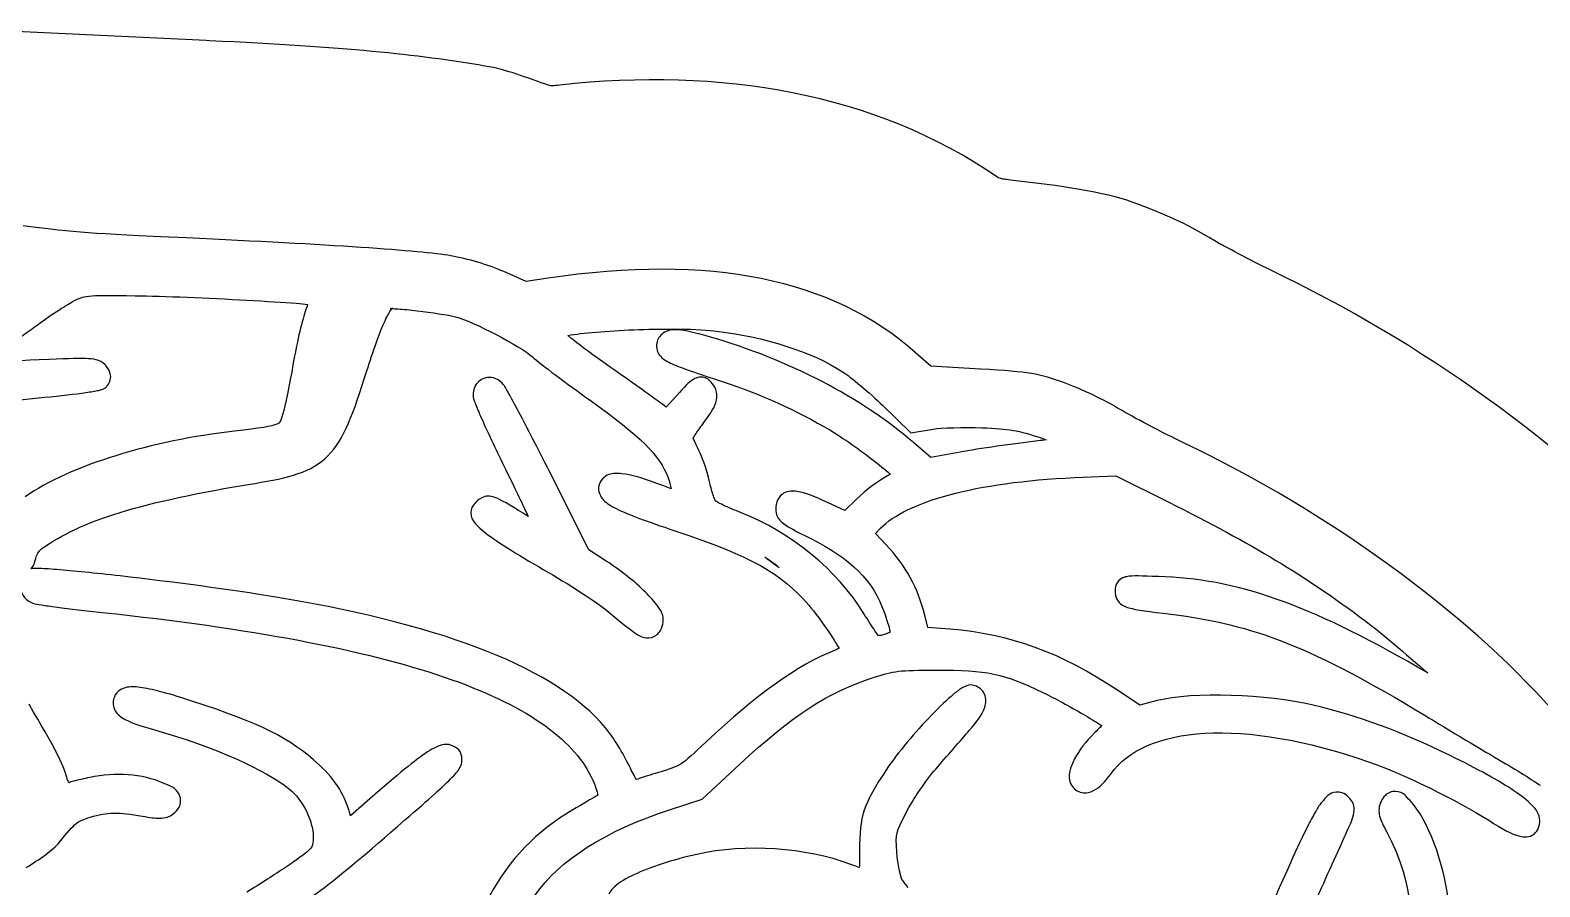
# Model space of a CAD drawing. Extents: x 3 to 173, y 187 to 306.
# Drawn here: x 16.03 to 23.9, y 222.7 to 227.17 of the extents above; entities that cross this region are included whole.
import ezdxf

# ---------------------------------------------------------------- set-up
doc = ezdxf.new("R2010")
doc.units = 0
doc.layers.add('Layer_1', color=7, linetype='CONTINUOUS')

msp = doc.modelspace()

# ---------------------------------------------------------------- linework, layer by layer
at = {"layer": 'Layer_1', "color": 7}
for points in [[(16.961684, 227.118349), (16.944406, 227.120042), (15.802833, 227.173512), (15.801987, 227.173512), (15.785931, 227.173794), (15.769054, 227.173794), (15.769114, 227.17358)], [(21.774079, 226.276757), (21.773656, 226.276757)], [(18.727539, 225.879797), (18.612886, 225.862708), (18.497131, 225.913421), (18.49658, 225.913421)], [(17.911189, 225.721597), (17.91174, 225.721597)], [(20.983663, 225.404648), (20.72349, 225.419532), (20.643012, 225.491188)], [(19.398368, 225.267397), (19.398368, 225.266844), (19.342695, 225.206211), (19.318442, 225.224401)], [(20.473238, 225.215031), (20.620412, 225.071716), (20.736167, 225.091559)], [(20.876176, 224.971394), (20.72349, 224.943832), (20.634193, 225.021003)], [(19.031259, 224.402539), (18.940859, 224.46152), (18.733051, 224.873277)], [(21.473143, 224.838549), (21.688116, 224.848472), (21.964826, 224.710118)], [(19.600664, 224.71563), (19.601215, 224.716181)], [(20.335985, 224.72555), (20.275903, 224.667122), (20.188811, 224.706811)], [(20.489774, 224.489632), (20.435755, 224.547508), (20.462213, 224.574519)], [(20.82326, 224.047006), (20.708607, 224.055826), (20.692621, 224.119766)], [(19.175677, 224.031572), (19.175677, 224.032122)], [(21.905295, 223.674383), (21.814345, 223.650131), (21.696936, 223.728953)], [(19.366398, 223.106631), (19.531211, 223.1601), (19.725239, 223.340347)], [(17.79819, 223.161754), (17.696215, 223.073007)]]:
    msp.add_lwpolyline(points, dxfattribs=at)
for points in [[(17.911189, 225.721597)], [(19.377973, 225.61411)], [(18.402322, 225.358897)], [(19.85753, 224.423485)], [(20.912556, 223.752104)], [(22.825825, 223.194825)], [(23.148285, 223.20089)]]:
    msp.add_lwpolyline(points, close=True, dxfattribs=at)
for points in [[(18.39791, 226.986726), (18.038115, 227.047576), (17.669349, 227.086153), (16.961684, 227.118349)], [(18.716431, 226.891301), (18.615528, 226.925298), (18.51848, 226.966321), (18.39791, 226.986726)], [(21.071592, 226.405907), (20.430411, 226.849617), (19.624296, 226.977771), (18.788446, 226.887152)], [(18.741944, 226.883879), (18.733116, 226.883032), (18.72494, 226.888818), (18.716431, 226.891301)], [(18.788446, 226.887152), (18.766475, 226.885459), (18.77123, 226.882976), (18.741944, 226.883879)], [(21.076943, 226.402633), (21.074826, 226.402842), (21.073381, 226.404891), (21.071592, 226.405907)], [(21.153897, 226.388635), (21.110449, 226.398682), (21.116856, 226.390611), (21.076943, 226.402633)], [(21.773656, 226.276757), (21.635522, 226.326738), (21.386998, 226.366086), (21.153897, 226.388635)], [(22.236636, 226.055875), (22.069997, 226.156488), (21.960135, 226.209421), (21.774079, 226.276757)], [(16.842383, 226.089257), (16.321886, 226.113302), (16.28088, 226.116293), (15.990204, 226.152096)], [(18.220421, 225.996104), (18.060977, 226.023084), (17.584993, 226.05495), (16.842383, 226.089257)], [(18.49658, 225.913421), (18.414375, 225.949537), (18.30754, 225.981357), (18.220421, 225.996104)], [(20.643012, 225.491188), (20.208539, 225.878595), (19.572945, 226.003543), (18.727539, 225.879797)], [(22.493428, 225.92261), (22.404967, 225.964907), (22.230488, 226.059589), (22.236636, 226.055875)], [(24.575338, 224.427871), (24.010494, 225.022098), (23.28877, 225.542333), (22.493428, 225.92261)], [(16.054696, 225.628992), (16.119383, 225.677715), (16.211471, 225.737955), (16.247621, 225.756875)], [(16.247621, 225.756875), (16.285845, 225.776885), (16.294168, 225.782049), (16.332509, 225.786091)], [(16.332509, 225.786091), (16.37085, 225.790126), (16.439525, 225.789494), (16.574492, 225.787742)], [(16.574492, 225.787742), (16.72006, 225.785766), (16.955887, 225.775795), (17.156024, 225.764591)], [(17.156024, 225.764591), (17.256093, 225.759003), (17.347363, 225.753333), (17.413993, 225.748056)], [(17.461398, 225.705062), (17.441306, 225.648129), (17.414611, 225.52904), (17.396905, 225.426698)], [(17.413993, 225.748056), (17.438927, 225.74608), (17.455982, 225.744265), (17.472973, 225.742544)], [(17.472973, 225.742544), (17.469547, 225.730493), (17.466469, 225.71943), (17.461398, 225.705062)], [(17.872604, 225.64608), (17.88538, 225.674841), (17.896901, 225.697143), (17.905677, 225.710574)], [(17.91174, 225.721597), (17.897672, 225.716207), (17.905412, 225.720494), (17.912843, 225.720494)], [(17.905677, 225.710574), (17.914454, 225.724007), (17.92304, 225.726141), (17.911189, 225.721597)], [(17.912843, 225.720494), (17.920274, 225.720547), (17.931422, 225.719687), (17.944813, 225.71884)], [(17.944813, 225.71884), (17.971593, 225.717147), (18.007502, 225.713873), (18.045135, 225.70947)], [(18.045135, 225.70947), (18.120399, 225.700693), (18.20573, 225.687485), (18.245226, 225.6775)], [(18.245226, 225.6775), (18.334328, 225.654979), (18.586199, 225.522693), (18.645959, 225.469141)], [(15.911931, 225.537492), (15.950618, 225.552422), (15.991533, 225.581417), (16.054696, 225.628992)], [(17.782205, 225.395278), (17.816336, 225.503772), (17.84705, 225.588558), (17.872604, 225.64608)], [(18.830616, 225.580486), (18.868663, 225.58678), (18.920163, 225.59313), (18.979444, 225.598125)], [(18.979444, 225.598125), (19.099308, 225.608257), (19.249029, 225.614336), (19.377973, 225.61411)], [(19.342695, 225.601433), (19.322722, 225.592656), (19.305627, 225.573436), (19.298598, 225.555131)], [(19.403329, 225.609702), (19.382428, 225.611113), (19.362669, 225.610266), (19.342695, 225.601433)], [(19.377973, 225.61411), (19.463924, 225.613975), (19.541456, 225.610977), (19.592947, 225.60474)], [(19.574757, 225.571667), (19.496565, 225.594301), (19.445129, 225.607153), (19.403329, 225.609702)], [(19.592947, 225.60474), (19.865831, 225.571729), (20.097102, 225.497092), (20.263776, 225.390869)], [(18.837231, 225.574424), (18.83381, 225.577274), (18.833701, 225.577833), (18.830616, 225.580486)], [(19.072049, 225.40079), (18.962049, 225.477483), (18.883934, 225.53561), (18.837231, 225.574424)], [(19.298598, 225.555131), (19.29194, 225.537803), (19.290575, 225.506507), (19.30411, 225.484576)], [(20.634193, 225.021003), (20.356961, 225.259489), (19.982231, 225.453647), (19.574757, 225.571667)], [(16.125252, 225.45536), (15.838709, 225.443958), (15.685011, 225.424186), (15.508993, 225.373781)], [(16.330304, 225.458668), (16.289762, 225.461208), (16.230087, 225.459509), (16.125252, 225.45536)], [(16.382669, 225.449298), (16.36652, 225.455366), (16.350575, 225.457426), (16.330304, 225.458668)], [(16.422357, 225.421186), (16.413907, 225.431346), (16.398817, 225.44323), (16.382669, 225.449298)], [(18.645959, 225.469141), (18.692866, 225.42711), (18.823464, 225.329647), (18.946371, 225.24259)], [(19.30411, 225.484576), (19.317646, 225.462647), (19.335594, 225.451821), (19.357578, 225.440479)], [(19.357578, 225.440479), (19.401546, 225.417788), (19.469751, 225.394775), (19.587986, 225.356142)], [(16.445508, 225.373781), (16.442389, 225.394581), (16.432782, 225.408618), (16.422357, 225.421186)], [(16.425113, 225.313145), (16.438993, 225.327059), (16.448626, 225.352978), (16.445508, 225.373781)], [(17.396905, 225.426698), (17.379839, 225.328038), (17.354588, 225.209051), (17.343989, 225.171484)], [(17.579357, 224.952652), (17.664978, 225.039379), (17.711225, 225.16965), (17.782205, 225.395278)], [(18.402322, 225.358897), (18.389069, 225.355919), (18.376737, 225.349809), (18.366493, 225.340707)], [(18.442561, 225.358346), (18.429748, 225.361719), (18.415575, 225.361874), (18.402322, 225.358897)], [(18.488312, 225.331338), (18.474977, 225.344658), (18.459401, 225.353915), (18.442561, 225.358346)], [(19.318442, 225.224401), (19.282549, 225.251861), (19.173835, 225.329822), (19.072049, 225.40079)], [(19.54885, 225.358897), (19.527754, 225.367448), (19.501383, 225.360864), (19.487114, 225.352284)], [(19.583576, 225.330234), (19.577238, 225.338334), (19.569945, 225.350356), (19.54885, 225.358897)], [(20.263776, 225.390869), (20.304588, 225.364849), (20.404608, 225.281757), (20.473238, 225.215031)], [(21.421879, 225.332438), (21.284441, 225.382171), (21.24252, 225.389758), (20.983663, 225.404648)], [(16.069579, 225.254717), (16.1552, 225.262704), (16.235172, 225.271394), (16.295026, 225.279522)], [(16.295026, 225.279522), (16.324953, 225.283586), (16.349888, 225.287542), (16.368889, 225.291098)], [(16.368889, 225.291098), (16.378388, 225.292792), (16.385847, 225.294663), (16.393143, 225.29661)], [(16.393143, 225.29661), (16.396789, 225.297457), (16.400445, 225.298309), (16.404718, 225.299918)], [(16.404718, 225.299918), (16.406863, 225.300764), (16.409328, 225.302167), (16.412435, 225.303776)], [(16.412435, 225.303776), (16.413987, 225.304622), (16.415856, 225.305757), (16.417947, 225.307083)], [(16.417947, 225.307083), (16.420035, 225.308494), (16.424983, 225.313004), (16.425113, 225.313145)], [(18.366493, 225.340707), (18.346004, 225.322617), (18.336063, 225.295735), (18.336176, 225.269048)], [(18.504848, 225.308737), (18.500042, 225.316696), (18.50126, 225.318384), (18.488312, 225.331338)], [(18.521936, 225.278421), (18.515038, 225.290782), (18.509654, 225.300773), (18.504848, 225.308737)], [(18.575404, 225.179753), (18.553972, 225.220311), (18.535731, 225.253704), (18.521936, 225.278421)], [(19.487114, 225.352284), (19.458576, 225.33504), (19.439462, 225.311907), (19.398368, 225.267397)], [(19.606727, 225.285036), (19.6025, 225.303747), (19.592768, 225.318482), (19.583576, 225.330234)], [(19.587986, 225.356142), (19.82293, 225.279369), (19.972935, 225.213925), (20.170069, 225.103133)], [(19.602318, 225.228812), (19.608301, 225.246225), (19.610955, 225.266308), (19.606727, 225.285036)], [(21.70796, 225.196289), (21.631454, 225.24248), (21.507395, 225.30149), (21.421879, 225.332438)], [(15.660026, 225.204007), (15.710107, 225.214562), (15.90059, 225.238918), (16.069579, 225.254717)], [(18.336176, 225.269048), (18.336263, 225.248615), (18.339929, 225.247628), (18.342791, 225.239285)], [(18.342791, 225.239285), (18.34565, 225.230931), (18.349161, 225.220969), (18.353815, 225.209519)], [(18.353815, 225.209519), (18.363123, 225.186603), (18.376398, 225.156746), (18.3924, 225.121325)], [(18.946371, 225.24259), (19.210204, 225.055719), (19.312012, 224.949959), (19.352066, 224.84296)], [(19.53066, 225.112505), (19.567945, 225.162862), (19.590354, 225.193991), (19.602318, 225.228812)], [(17.329106, 225.129041), (17.325556, 225.123199), (17.324926, 225.122022), (17.313121, 225.116914)], [(17.343989, 225.171484), (17.337596, 225.148822), (17.332656, 225.134871), (17.329106, 225.129041)], [(18.3924, 225.121325), (18.424405, 225.050481), (18.468251, 224.957969), (18.516424, 224.860049)], [(18.733051, 224.873277), (18.674241, 224.98999), (18.618266, 225.098637), (18.575404, 225.179753)], [(22.049713, 225.016592), (21.932765, 225.072512), (21.776382, 225.154983), (21.70796, 225.196289)], [(17.092635, 225.081085), (16.660315, 225.031843), (16.237629, 224.902487), (15.999575, 224.738781)], [(17.313121, 225.116914), (17.289507, 225.106725), (17.222526, 225.095888), (17.092635, 225.081085)], [(19.484909, 225.044154), (19.486885, 225.04771), (19.488478, 225.050792), (19.491523, 225.055731)], [(19.489319, 225.033681), (19.487512, 225.038083), (19.486162, 225.040795), (19.484909, 225.044154)], [(19.491523, 225.055731), (19.50111, 225.071253), (19.515351, 225.09183), (19.53066, 225.112505)], [(20.170069, 225.103133), (20.232349, 225.068131), (20.325509, 225.003915), (20.402682, 224.945486)], [(20.736167, 225.091559), (20.776023, 225.098134), (20.897944, 225.10245), (20.990829, 225.098724)], [(20.990829, 225.098724), (21.133405, 225.093023), (21.179093, 225.085291), (21.298958, 225.045257)], [(21.298958, 225.045257), (21.311562, 225.041052), (21.315318, 225.039144), (21.326519, 225.035334)], [(19.513572, 224.980764), (19.504044, 224.99956), (19.495401, 225.018966), (19.489319, 225.033681)], [(19.573655, 224.801618), (19.561784, 224.859075), (19.537711, 224.933133), (19.513572, 224.980764)], [(21.281871, 225.029823), (21.156379, 225.015316), (20.975236, 224.989242), (20.876176, 224.971394)], [(21.326519, 225.035334), (21.309546, 225.033359), (21.302039, 225.032137), (21.281871, 225.029823)], [(23.964084, 223.626981), (23.511847, 224.139824), (22.790887, 224.662214), (22.049713, 225.016592)], [(17.197365, 224.808233), (17.379063, 224.837928), (17.493737, 224.865925), (17.579357, 224.952652)], [(20.402682, 224.945486), (20.441269, 224.916273), (20.475937, 224.888539), (20.500799, 224.866661)], [(16.087769, 224.468133), (16.293265, 224.614696), (16.598558, 224.710375), (17.197365, 224.808233)], [(18.516424, 224.860049), (18.55912, 224.773263), (18.594949, 224.698068), (18.624462, 224.635702)], [(19.044488, 224.853984), (19.021936, 224.846195), (18.997356, 224.822482), (18.992122, 224.796106)], [(19.112287, 224.858395), (19.088369, 224.860935), (19.067042, 224.861745), (19.044488, 224.853984)], [(19.295291, 224.807683), (19.219276, 224.836165), (19.160123, 224.853236), (19.112287, 224.858395)], [(19.370256, 224.780674), (19.347755, 224.788463), (19.32332, 224.797184), (19.295291, 224.807683)], [(19.352066, 224.84296), (19.362751, 224.814425), (19.365439, 224.799371), (19.370256, 224.780674)], [(20.498594, 224.847922), (20.452044, 224.824187), (20.386659, 224.773861), (20.335985, 224.72555)], [(20.462213, 224.574519), (20.595123, 224.711295), (20.952359, 224.81502), (21.473143, 224.838549)], [(20.511823, 224.856188), (20.506924, 224.85314), (20.504309, 224.850829), (20.498594, 224.847922)], [(20.500799, 224.866661), (20.505599, 224.862428), (20.507832, 224.859885), (20.511823, 224.856188)], [(18.397361, 224.739331), (18.373875, 224.733743), (18.360316, 224.719008), (18.352713, 224.711219)], [(18.461302, 224.730512), (18.441391, 224.738894), (18.420848, 224.744919), (18.397361, 224.739331)], [(18.624462, 224.635702), (18.551915, 224.680146), (18.493877, 224.716782), (18.461302, 224.730512)], [(18.992122, 224.796106), (18.986944, 224.769944), (18.99967, 224.738713), (19.017478, 224.720592)], [(19.592396, 224.737127), (19.58558, 224.754879), (19.578424, 224.778535), (19.573655, 224.801618)], [(19.601215, 224.716181), (19.598788, 224.720668), (19.595802, 224.728265), (19.592396, 224.737127)], [(19.94793, 224.750908), (19.926427, 224.734229), (19.918353, 224.70862), (19.915959, 224.688068)], [(20.018485, 224.767443), (19.995871, 224.769701), (19.969433, 224.767596), (19.94793, 224.750908)], [(20.188811, 224.706811), (20.112804, 224.741914), (20.063712, 224.762761), (20.018485, 224.767443)], [(18.330664, 224.682006), (18.323507, 224.666653), (18.323657, 224.64127), (18.330664, 224.625782)], [(18.352713, 224.711219), (18.34588, 224.70422), (18.337821, 224.697362), (18.330664, 224.682006)], [(19.017478, 224.720592), (19.035287, 224.70247), (19.057, 224.689494), (19.086931, 224.674841)], [(19.086931, 224.674841), (19.146795, 224.645532), (19.240379, 224.611112), (19.389549, 224.560738)], [(19.610586, 224.710118), (19.602845, 224.714267), (19.596758, 224.71896), (19.600664, 224.71563)], [(19.641454, 224.694684), (19.628901, 224.700554), (19.618329, 224.70597), (19.610586, 224.710118)], [(19.731302, 224.656098), (19.698664, 224.669024), (19.666561, 224.682966), (19.641454, 224.694684)], [(20.376224, 224.126381), (20.23186, 224.360019), (20.000212, 224.549605), (19.731302, 224.656098)], [(19.915959, 224.688068), (19.91452, 224.67582), (19.914012, 224.658054), (19.921471, 224.640113)], [(21.964826, 224.710118), (22.40247, 224.491176), (22.67804, 224.324911), (22.987331, 224.092757)], [(18.330664, 224.625782), (18.344682, 224.594802), (18.362903, 224.583818), (18.3924, 224.557431)], [(19.921471, 224.640113), (19.928931, 224.622164), (19.942009, 224.609125), (19.956198, 224.59822)], [(19.956198, 224.59822), (19.984575, 224.576404), (20.023769, 224.557044), (20.095104, 224.521602)], [(18.3924, 224.557431), (18.416646, 224.535756), (18.457637, 224.508905), (18.513116, 224.473647)], [(19.389549, 224.560738), (19.794704, 224.42392), (19.939323, 224.342964), (20.086836, 224.173233)], [(20.095104, 224.521602), (20.309274, 224.415196), (20.422597, 224.299115), (20.480404, 224.136301)], [(16.032096, 224.361749), (16.060003, 224.392201), (16.047582, 224.43947), (16.087769, 224.468133)], [(18.513116, 224.473647), (18.568595, 224.438381), (18.635795, 224.397447), (18.702183, 224.359545)], [(19.85753, 224.423485), (19.879119, 224.411465), (19.895503, 224.397413), (19.914857, 224.3849)], [(19.932496, 224.368364), (19.907792, 224.386855), (19.881403, 224.405189), (19.85753, 224.423485)], [(20.692621, 224.119766), (20.65579, 224.264639), (20.594024, 224.377085), (20.489774, 224.489632)], [(16.03375, 224.362299), (16.033383, 224.362246), (16.032463, 224.361749), (16.032096, 224.361749)], [(16.049184, 224.363953), (16.044045, 224.363753), (16.03914, 224.363146), (16.03375, 224.362299)], [(16.085564, 224.363403), (16.071323, 224.363967), (16.059462, 224.364235), (16.049184, 224.363953)], [(16.197461, 224.355687), (16.151724, 224.359582), (16.114046, 224.362359), (16.085564, 224.363403)], [(16.54638, 224.319306), (16.41148, 224.33511), (16.288935, 224.347875), (16.197461, 224.355687)], [(18.702183, 224.359545), (18.831552, 224.285682), (18.986283, 224.18431), (19.034015, 224.144571)], [(19.234657, 224.241584), (19.181224, 224.294199), (19.108973, 224.352134), (19.031259, 224.402539)], [(19.914857, 224.3849), (19.921151, 224.379749), (19.925845, 224.373162), (19.932496, 224.368364)], [(15.975872, 224.255365), (15.983941, 224.225438), (16.003519, 224.196499), (16.03816, 224.183706)], [(17.348398, 224.20796), (17.134542, 224.244565), (16.816181, 224.287716), (16.54638, 224.319306)], [(21.702999, 224.298909), (21.685205, 224.279436), (21.68536, 224.257002), (21.68536, 224.247647)], [(21.758672, 224.323164), (21.740646, 224.321188), (21.720794, 224.318383), (21.702999, 224.298909)], [(21.946636, 224.320409), (21.84547, 224.324445), (21.794724, 224.327002), (21.758672, 224.323164)], [(23.315855, 223.818801), (22.738151, 224.156271), (22.35287, 224.304162), (21.946636, 224.320409)], [(16.03816, 224.183706), (16.056803, 224.176792), (16.06455, 224.177114), (16.085564, 224.173786)], [(19.0274, 223.532171), (18.77, 223.841151), (18.197262, 224.062661), (17.348398, 224.20796)], [(19.299701, 224.167171), (19.283264, 224.190878), (19.261374, 224.215276), (19.234657, 224.241584)], [(21.68536, 224.247647), (21.68536, 224.23489), (21.686517, 224.212953), (21.701345, 224.193076)], [(21.701345, 224.193076), (21.716185, 224.173208), (21.736207, 224.165023), (21.757018, 224.158902)], [(16.085564, 224.173786), (16.106579, 224.170456), (16.134329, 224.166443), (16.166593, 224.162209)], [(16.166593, 224.162209), (16.23112, 224.153743), (16.314615, 224.143989), (16.402513, 224.134648)], [(16.402513, 224.134648), (17.174701, 224.052608), (17.765536, 223.941102), (18.186246, 223.797305)], [(19.034015, 224.144571), (19.089945, 224.098009), (19.149139, 224.049992), (19.175677, 224.031572)], [(19.327261, 224.084488), (19.33288, 224.122966), (19.316137, 224.143461), (19.299701, 224.167171)], [(20.086836, 224.173233), (20.116582, 224.139008), (20.163231, 224.075299), (20.200938, 224.018894)], [(20.432448, 224.039288), (20.416649, 224.06243), (20.396433, 224.093675), (20.376224, 224.126381)], [(20.480404, 224.136301), (20.500368, 224.079956), (20.509728, 224.045511), (20.511272, 224.031021)], [(21.757018, 224.158902), (21.798641, 224.146682), (21.859132, 224.139598), (21.976402, 224.125278)], [(21.976402, 224.125278), (22.411663, 224.072118), (22.722234, 223.948638), (23.297114, 223.599419)], [(19.175677, 224.032122), (19.20264, 224.013382), (19.228187, 223.994313), (19.268281, 224.004563)], [(19.268281, 224.004563), (19.288327, 224.009671), (19.305189, 224.02556), (19.313481, 224.040391)], [(19.313481, 224.040391), (19.321773, 224.055208), (19.32508, 224.069598), (19.327261, 224.084488)], [(20.200938, 224.018894), (20.218943, 223.99197), (20.234118, 223.966793), (20.245586, 223.947235)], [(20.451189, 224.013382), (20.446414, 224.019761), (20.439885, 224.028394), (20.432448, 224.039288)], [(20.511272, 224.031021), (20.495992, 224.024107), (20.478799, 224.017658), (20.464418, 224.015036)], [(21.696936, 223.728953), (21.406284, 223.92429), (21.136064, 224.022862), (20.82326, 224.047006)], [(22.987331, 224.092757), (23.073061, 224.028408), (23.200352, 223.919174), (23.315855, 223.818801)], [(20.245586, 223.947235), (20.237235, 223.94351), (20.230679, 223.940134), (20.220781, 223.936211)], [(20.464418, 224.015036), (20.458664, 224.013904), (20.454994, 224.013665), (20.451189, 224.013382)], [(20.220781, 223.936211), (20.029459, 223.860683), (19.812006, 223.703914), (19.552157, 223.459408)], [(18.186246, 223.797305), (18.606955, 223.653507), (18.853873, 223.477572), (18.951884, 223.277508)], [(19.725239, 223.340347), (20.005814, 223.601408), (20.179461, 223.713716), (20.429141, 223.796754)], [(20.429141, 223.796754), (20.530725, 223.830542), (20.557002, 223.832848), (20.750499, 223.833686)], [(20.750499, 223.833686), (21.016038, 223.834815), (21.104231, 223.816752), (21.312188, 223.715175)], [(16.530946, 223.743838), (16.506373, 223.739463), (16.47627, 223.723207), (16.465352, 223.694779)], [(16.611424, 223.741631), (16.580612, 223.746372), (16.55552, 223.748156), (16.530946, 223.743838)], [(16.874905, 223.670525), (16.75733, 223.708757), (16.673046, 223.732151), (16.611424, 223.741631)], [(20.842001, 223.707456), (20.808744, 223.679883), (20.769382, 223.641955), (20.727348, 223.598315)], [(20.888303, 223.74108), (20.873531, 223.732416), (20.858629, 223.72124), (20.842001, 223.707456)], [(20.912556, 223.752104), (20.903023, 223.749112), (20.895689, 223.745426), (20.888303, 223.74108)], [(20.954449, 223.752104), (20.935162, 223.759498), (20.922089, 223.755095), (20.912556, 223.752104)], [(21.004609, 223.707456), (20.994469, 223.730316), (20.973286, 223.744879), (20.954449, 223.752104)], [(21.005712, 223.640759), (21.012104, 223.660317), (21.014747, 223.684593), (21.004609, 223.707456)], [(21.312188, 223.715175), (21.369951, 223.68695), (21.449306, 223.643781), (21.517791, 223.603827)], [(22.717787, 223.650682), (22.477695, 223.707631), (22.089994, 223.722668), (21.905295, 223.674383)], [(16.221715, 223.261523), (16.194951, 223.350962), (16.15337, 223.431982), (16.020521, 223.65509)], [(16.465352, 223.694779), (16.458564, 223.677112), (16.455677, 223.651449), (16.465352, 223.629185)], [(16.465352, 223.629185), (16.475026, 223.606917), (16.492335, 223.592739), (16.510551, 223.58178)], [(17.533056, 223.339797), (17.382407, 223.478588), (17.224277, 223.556919), (16.874905, 223.670525)], [(20.924683, 223.51894), (20.966018, 223.566726), (20.992927, 223.601651), (21.005712, 223.640759)], [(23.432713, 223.387752), (23.175654, 223.513601), (22.957447, 223.593831), (22.717787, 223.650682)], [(16.510551, 223.58178), (16.546983, 223.559851), (16.596065, 223.544529), (16.674813, 223.522248)], [(20.727348, 223.598315), (20.64328, 223.511035), (20.550567, 223.402552), (20.49253, 223.314992)], [(21.517791, 223.603827), (21.552033, 223.583846), (21.584046, 223.564471), (21.608741, 223.548706)], [(21.608741, 223.548706), (21.61223, 223.546448), (21.612108, 223.546443), (21.615356, 223.544298)], [(23.297114, 223.599419), (23.429036, 223.519279), (23.611278, 223.410629), (23.702808, 223.356883)], [(16.674813, 223.522248), (16.984457, 223.434643), (17.2577, 223.311329), (17.379266, 223.211914)], [(19.151975, 223.331528), (19.120219, 223.398412), (19.068258, 223.483118), (19.0274, 223.532171)], [(20.749397, 223.317197), (20.803713, 223.379678), (20.882753, 223.470469), (20.924683, 223.51894)], [(21.57622, 223.504059), (21.532896, 223.461782), (21.497532, 223.414806), (21.474245, 223.370664)], [(21.615356, 223.544298), (21.603522, 223.53188), (21.592121, 223.519575), (21.57622, 223.504059)], [(21.662209, 223.291289), (21.751959, 223.416149), (21.91964, 223.490416), (22.152791, 223.504059)], [(22.152791, 223.504059), (22.385941, 223.51769), (22.680509, 223.469334), (23.007726, 223.355229)], [(18.099154, 223.406492), (18.034908, 223.364582), (17.943374, 223.288263), (17.79819, 223.161754)], [(18.185694, 223.44563), (18.155986, 223.441284), (18.131277, 223.427458), (18.099154, 223.406492)], [(18.268377, 223.408145), (18.253794, 223.431739), (18.215403, 223.449985), (18.185694, 223.44563)], [(18.272235, 223.334835), (18.281738, 223.356538), (18.27944, 223.390255), (18.268377, 223.408145)], [(19.552157, 223.459408), (19.417491, 223.332696), (19.423597, 223.335581), (19.299149, 223.297904)], [(17.696215, 223.073007), (17.672176, 223.174988), (17.622375, 223.257504), (17.533056, 223.339797)], [(18.227587, 223.274203), (18.248892, 223.296637), (18.262732, 223.313118), (18.272235, 223.334835)], [(19.188355, 223.263176), (19.17822, 223.280279), (19.165162, 223.303749), (19.151975, 223.331528)], [(20.49253, 223.314992), (20.371994, 223.133128), (20.35197, 223.071706), (20.35197, 222.893863)], [(20.59671, 223.092852), (20.627319, 223.153124), (20.699092, 223.259327), (20.749397, 223.317197)], [(21.474245, 223.370664), (21.4626, 223.348594), (21.453467, 223.327472), (21.448889, 223.30562)], [(23.007726, 223.355229), (23.184871, 223.293459), (23.471272, 223.154129), (23.633906, 223.049856)], [(23.765647, 223.203647), (23.688275, 223.255788), (23.577301, 223.316968), (23.432713, 223.387752)], [(23.702808, 223.356883), (23.747971, 223.330354), (23.793532, 223.302496), (23.830139, 223.279715)], [(16.227227, 223.246091), (16.224856, 223.251735), (16.22494, 223.25077), (16.221715, 223.261523)], [(16.253134, 223.253807), (16.241506, 223.2509), (16.235634, 223.248348), (16.227227, 223.246091)], [(16.336918, 223.273099), (16.307137, 223.266721), (16.277367, 223.259903), (16.253134, 223.253807)], [(16.720564, 223.243884), (16.611208, 223.292048), (16.470651, 223.301677), (16.336918, 223.273099)], [(16.804349, 223.183251), (16.78428, 223.221605), (16.757453, 223.227642), (16.720564, 223.243884)], [(17.981194, 223.05151), (18.110741, 223.163789), (18.184974, 223.229349), (18.227587, 223.274203)], [(18.951884, 223.277508), (18.975921, 223.228438), (18.985043, 223.196617), (18.985508, 223.186008)], [(19.202135, 223.267588), (19.196697, 223.265894), (19.193054, 223.264729), (19.188355, 223.263176)], [(19.299149, 223.297904), (19.262672, 223.286869), (19.228349, 223.276145), (19.202135, 223.267588)], [(21.448889, 223.30562), (21.444308, 223.283776), (21.442458, 223.25841), (21.45826, 223.23286)], [(21.45826, 223.23286), (21.469213, 223.215137), (21.489052, 223.199245), (21.511727, 223.194825)], [(21.572361, 223.204748), (21.606364, 223.221992), (21.633442, 223.251264), (21.662209, 223.291289)], [(23.830139, 223.279715), (23.866746, 223.256939), (23.896533, 223.236952), (23.901797, 223.23286)], [(16.803246, 223.118758), (16.812156, 223.13507), (16.814385, 223.164074), (16.804349, 223.183251)], [(17.379266, 223.211914), (17.448551, 223.155255), (17.502188, 223.044223), (17.502188, 222.966623)], [(18.977791, 223.176085), (18.95994, 223.165305), (18.90442, 223.132287), (18.855972, 223.103876)], [(18.985508, 223.186008), (18.985959, 223.175397), (18.99105, 223.184044), (18.977791, 223.176085)], [(21.511727, 223.194825), (21.534404, 223.190422), (21.55536, 223.196225), (21.572361, 223.204748)], [(22.825825, 223.194825), (22.792615, 223.184157), (22.784654, 223.167478), (22.76464, 223.145769)], [(22.878741, 223.189313), (22.866146, 223.196482), (22.842351, 223.200162), (22.825825, 223.194825)], [(22.903546, 223.16892), (22.897233, 223.175242), (22.891337, 223.182145), (22.878741, 223.189313)], [(22.926697, 223.13695), (22.920237, 223.152303), (22.910698, 223.161785), (22.903546, 223.16892)], [(23.094818, 223.179943), (23.083921, 223.168909), (23.078108, 223.158946), (23.072218, 223.147973)], [(23.148285, 223.20089), (23.127359, 223.202583), (23.105714, 223.190978), (23.094818, 223.179943)], [(23.223802, 223.152382), (23.203022, 223.174988), (23.190405, 223.197701), (23.148285, 223.20089)], [(23.42224, 222.640303), (23.398267, 222.829689), (23.319371, 223.048343), (23.223802, 223.152382)], [(23.8577, 223.130885), (23.834964, 223.154196), (23.804333, 223.177573), (23.765647, 223.203647)], [(16.339674, 223.065841), (16.429509, 223.092511), (16.487515, 223.094379), (16.612526, 223.071353)], [(16.702925, 223.060329), (16.727846, 223.060611), (16.754992, 223.069143), (16.772379, 223.08348)], [(16.772379, 223.08348), (16.783747, 223.092906), (16.794336, 223.102445), (16.803246, 223.118758)], [(18.855972, 223.103876), (18.666409, 222.992709), (18.522583, 222.844195), (18.424371, 222.657392)], [(18.660291, 222.659046), (18.783051, 222.838559), (19.027274, 222.997123), (19.366398, 223.106631)], [(20.547101, 222.88284), (20.540999, 222.990595), (20.538154, 222.977562), (20.59671, 223.092852)], [(22.73322, 223.099465), (22.721757, 223.079822), (22.708396, 223.055128), (22.694084, 223.027258)], [(22.76464, 223.145769), (22.752117, 223.132194), (22.744684, 223.119127), (22.73322, 223.099465)], [(22.89197, 222.985916), (22.913659, 223.03371), (22.926025, 223.058929), (22.931107, 223.088441)], [(22.931107, 223.088441), (22.933647, 223.103202), (22.933168, 223.121602), (22.926697, 223.13695)], [(23.072218, 223.147973), (23.060762, 223.126609), (23.058451, 223.096375), (23.065052, 223.071353)], [(23.900143, 223.047101), (23.900143, 223.08438), (23.880436, 223.107576), (23.8577, 223.130885)], [(16.17872, 222.935203), (16.220541, 222.987474), (16.245712, 223.016283), (16.265812, 223.032217)], [(16.265812, 223.032217), (16.285912, 223.048163), (16.302623, 223.054851), (16.339674, 223.065841)], [(16.612526, 223.071353), (16.65163, 223.064187), (16.678005, 223.060019), (16.702925, 223.060329)], [(17.209492, 222.469426), (17.53444, 222.667992), (17.564568, 222.690426), (17.981194, 223.05151)], [(22.694084, 223.027258), (22.665458, 222.971511), (22.632296, 222.902192), (22.600929, 222.831024)], [(23.065052, 223.071353), (23.071653, 223.046351), (23.083806, 223.021625), (23.101984, 222.987569)], [(23.633906, 223.049856), (23.704309, 223.004717), (23.751099, 222.977091), (23.795412, 222.966623)], [(23.870378, 222.9782), (23.894708, 222.996855), (23.900143, 223.025494), (23.900143, 223.047101)], [(16.105408, 222.870159), (16.136124, 222.893132), (16.160872, 222.912896), (16.17872, 222.935203)], [(17.497778, 222.916464), (17.495097, 222.910142), (17.488535, 222.901449), (17.46691, 222.881736)], [(17.502188, 222.966623), (17.502188, 222.935324), (17.500467, 222.922799), (17.497778, 222.916464)], [(20.30622, 222.81945), (20.070834, 222.908434), (19.759498, 222.928653), (19.503099, 222.871813)], [(22.739835, 222.648019), (22.797685, 222.777102), (22.866373, 222.929494), (22.89197, 222.985916)], [(23.101984, 222.987569), (23.247358, 222.715281), (23.265762, 222.442384), (23.158759, 222.131533)], [(23.795412, 222.966623), (23.81757, 222.961402), (23.846047, 222.959545), (23.870378, 222.9782)], [(16.004535, 222.803465), (16.039296, 222.823644), (16.074691, 222.847184), (16.105408, 222.870159)], [(17.46691, 222.881736), (17.460619, 222.876007), (17.414656, 222.842202), (17.357769, 222.804015)], [(19.503099, 222.871813), (19.374501, 222.843306), (19.25877, 222.804531), (19.175677, 222.76543)], [(20.35197, 222.893863), (20.35197, 222.852904), (20.352053, 222.823457), (20.350868, 222.804015)], [(20.574662, 222.737868), (20.566415, 222.753672), (20.550696, 222.819255), (20.547101, 222.88284)], [(17.357769, 222.804015), (17.300882, 222.765827), (17.229438, 222.719605), (17.157127, 222.674481)], [(19.175677, 222.76543), (19.134131, 222.745872), (19.101108, 222.727129), (19.075907, 222.704797)], [(20.350868, 222.804015), (20.339246, 222.807825), (20.327638, 222.81135), (20.30622, 222.81945)], [(22.600929, 222.831024), (22.376838, 222.322592), (22.28907, 222.167124), (22.134601, 221.998138)], [(19.075907, 222.704797), (19.063306, 222.693621), (19.052268, 222.681937), (19.044488, 222.664007)], [(20.606081, 222.699285), (20.585953, 222.722653), (20.570744, 222.745378), (20.574662, 222.737868)]]:
    msp.add_open_spline(points, degree=3, dxfattribs=at)

doc.saveas('drawing.dxf')
